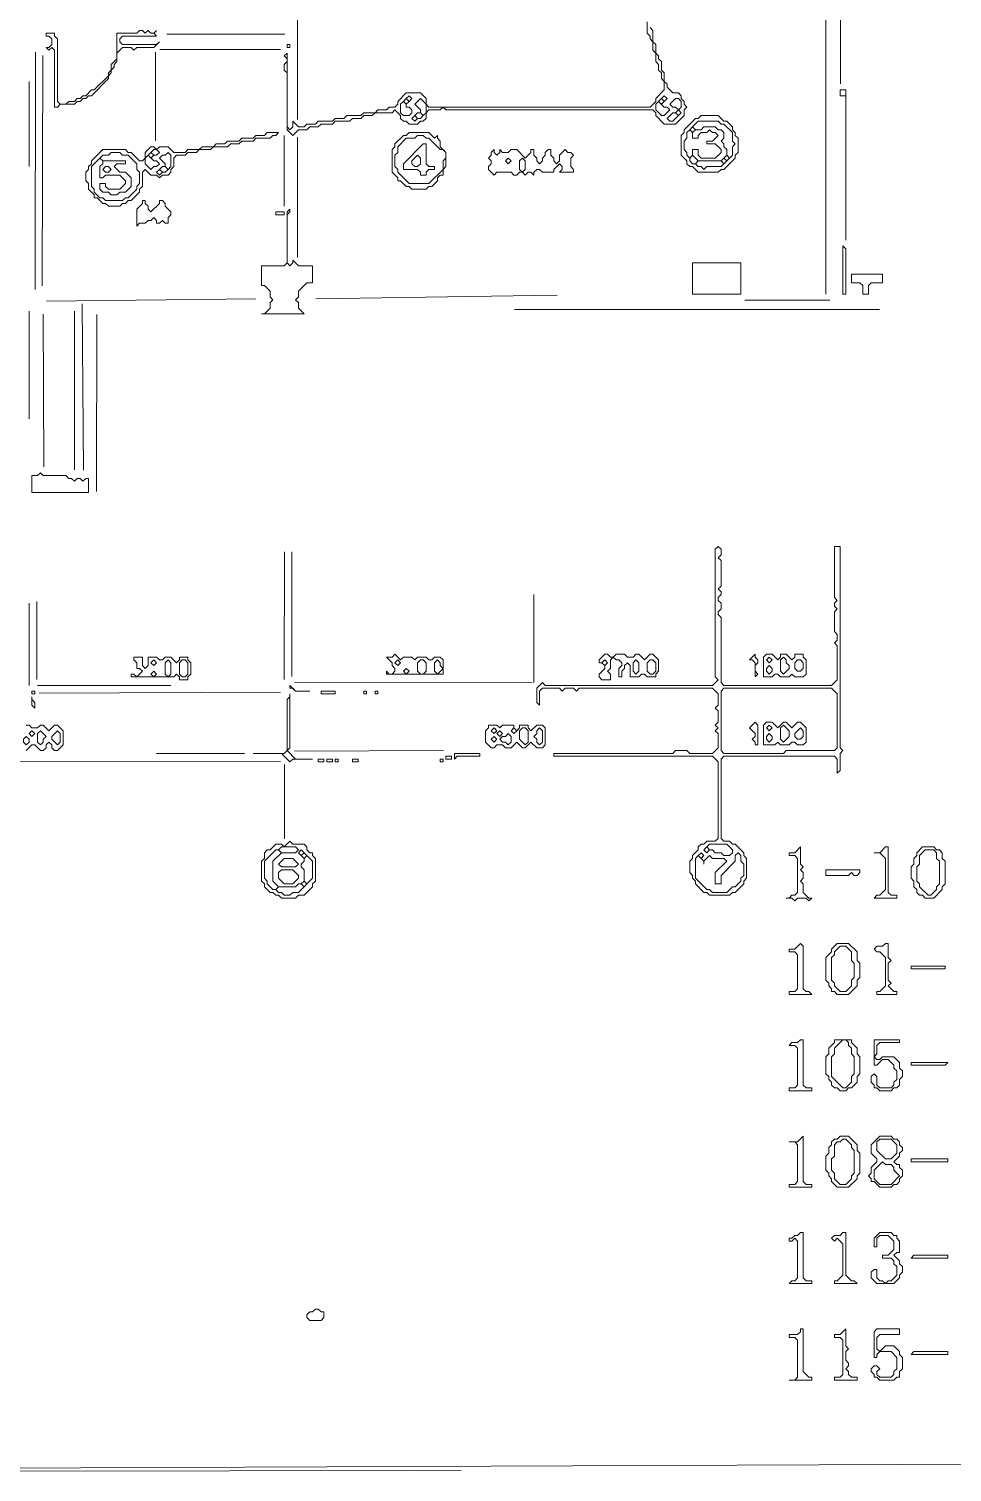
# Model space of a CAD drawing. Extents: x 10 to 1971, y 11 to 1392.
# Drawn here: x 1307 to 1632, y 26 to 535 of the extents above; entities that cross this region are included whole.
import ezdxf

# ---------------------------------------------------------------- set-up
doc = ezdxf.new("R2010")
doc.units = 0
for name, color, linetype, lineweight in [('TEXT_FALLBACK_OUTLINE', 2, 'Continuous', 0), ('TRACE_CURVE', 6, 'Continuous', 0), ('TRACE_STRAIGHT', 5, 'Continuous', 0), ('TRACE_TEXT_SYMBOL', 6, 'Continuous', 0)]:
    doc.layers.add(name, color=color, linetype=linetype, lineweight=lineweight)

msp = doc.modelspace()

# ---------------------------------------------------------------- linework, layer by layer
at = {"layer": 'TEXT_FALLBACK_OUTLINE', "color": 2}
for points in [[(1471, 492), (1470, 491), (1470, 490), (1469, 489), (1470, 488), (1470, 487), (1469, 486), (1469, 485), (1471, 483), (1472, 484), (1477, 484), (1478, 483), (1479, 483), (1480, 484), (1481, 484), (1482, 483), (1483, 484), (1484, 484), (1485, 483), (1485, 484), (1486, 485), (1487, 485), (1488, 484), (1492, 484), (1492, 485), (1494, 487), (1495, 486), (1495, 485), (1494, 484), (1499, 484), (1499, 485), (1498, 486), (1498, 489), (1499, 490), (1498, 491), (1497, 491), (1496, 492), (1494, 490), (1494, 488), (1493, 487), (1492, 488), (1492, 489), (1491, 490), (1491, 492), (1490, 492), (1489, 491), (1489, 490), (1488, 489), (1488, 488), (1487, 487), (1486, 488), (1486, 489), (1485, 490), (1485, 492), (1484, 492), (1484, 491), (1482, 489), (1479, 492), (1477, 492), (1476, 491), (1474, 491), (1473, 492), (1473, 491), (1472, 490)], [(1472, 490), (1471, 491), (1471, 492)], [(1306, 280), (1308, 282), (1309, 282), (1311, 280), (1312, 280), (1313, 281), (1313, 282), (1314, 283), (1315, 282), (1315, 281), (1316, 280), (1317, 280), (1319, 282), (1319, 287), (1317, 289), (1316, 289), (1314, 287), (1312, 289), (1311, 289), (1310, 288), (1308, 288), (1307, 289), (1306, 289)]]:
    msp.add_lwpolyline(points, dxfattribs=at)
for points in [[(1475, 488), (1476, 489), (1477, 488), (1476, 487)], [(1480, 488), (1481, 489), (1482, 488), (1482, 485), (1481, 484), (1480, 485)], [(1347, 474), (1347, 473), (1345, 471), (1345, 465), (1346, 466), (1348, 466), (1349, 467), (1350, 467), (1351, 468), (1352, 467), (1352, 466), (1353, 466), (1354, 467), (1355, 466), (1356, 466), (1356, 468), (1357, 469), (1357, 470), (1355, 472), (1355, 473), (1354, 474), (1353, 474), (1353, 473), (1350, 470), (1349, 471), (1349, 472), (1348, 473), (1348, 474)], [(1344, 313), (1344, 312), (1345, 311), (1345, 309), (1346, 309), (1347, 308), (1345, 306), (1344, 307), (1343, 307), (1343, 306), (1358, 306), (1359, 307), (1360, 306), (1360, 305), (1363, 305), (1363, 306), (1364, 307), (1364, 311), (1363, 312), (1363, 313), (1360, 313), (1360, 312), (1359, 311), (1357, 313), (1355, 313), (1354, 312), (1353, 312), (1352, 313), (1349, 313), (1349, 310), (1348, 309), (1347, 310), (1347, 313)], [(1350, 311), (1351, 312), (1352, 311), (1351, 310)], [(1355, 311), (1356, 312), (1357, 311), (1357, 307), (1356, 306), (1355, 307)], [(1360, 311), (1361, 312), (1362, 312), (1363, 311), (1363, 307), (1362, 306), (1361, 306), (1360, 307)], [(1436, 314), (1435, 313), (1433, 313), (1435, 311), (1435, 310), (1436, 309), (1436, 308), (1435, 307), (1434, 307), (1433, 308), (1433, 307), (1453, 307), (1453, 312), (1452, 313), (1450, 313), (1449, 312), (1448, 312), (1447, 313), (1444, 313), (1443, 312), (1442, 313), (1439, 313), (1438, 312)], [(1436, 311), (1437, 312), (1438, 311), (1437, 310)], [(1444, 311), (1445, 312), (1446, 312), (1447, 311), (1447, 308), (1446, 307), (1445, 307), (1444, 308)], [(1450, 311), (1451, 312), (1452, 311), (1452, 310), (1453, 309), (1451, 307), (1450, 308)], [(1510, 314), (1508, 312), (1508, 311), (1509, 311), (1510, 310), (1510, 309), (1508, 307), (1508, 306), (1509, 305), (1512, 305), (1512, 307), (1511, 308), (1512, 309), (1512, 312), (1513, 313), (1514, 312), (1515, 312), (1516, 311), (1516, 310), (1515, 309), (1515, 306), (1516, 306), (1516, 308), (1517, 309), (1517, 310), (1518, 311), (1519, 310), (1519, 306), (1522, 306), (1523, 307), (1524, 307), (1525, 306), (1528, 306), (1528, 307), (1529, 308), (1529, 312), (1527, 314), (1526, 314), (1524, 312), (1522, 314), (1521, 314), (1520, 313), (1518, 313), (1517, 314), (1514, 314), (1513, 313), (1512, 313), (1511, 314)], [(1509, 311), (1510, 312), (1511, 311), (1510, 310)], [(1520, 311), (1521, 312), (1522, 311), (1522, 308), (1521, 307), (1520, 308)], [(1525, 311), (1526, 312), (1527, 312), (1528, 311), (1528, 308), (1527, 307), (1526, 307), (1525, 308)], [(1563, 314), (1561, 312), (1562, 312), (1563, 311), (1563, 306), (1564, 307), (1563, 308), (1563, 310), (1564, 311), (1564, 312), (1563, 313)], [(1567, 314), (1566, 313), (1566, 306), (1569, 306), (1570, 307), (1571, 307), (1572, 306), (1575, 306), (1576, 307), (1577, 306), (1580, 306), (1581, 307), (1581, 312), (1580, 313), (1580, 314), (1577, 314), (1577, 313), (1576, 312), (1574, 314), (1572, 314), (1572, 313), (1571, 312), (1569, 314)], [(1567, 312), (1568, 313), (1569, 312), (1568, 311)], [(1572, 312), (1573, 313), (1574, 312), (1574, 311), (1575, 310), (1575, 309), (1573, 307), (1572, 308)], [(1577, 311), (1578, 312), (1579, 312), (1580, 311), (1580, 309), (1579, 308), (1578, 308), (1577, 309)], [(1350, 307), (1351, 308), (1352, 307), (1351, 306)], [(1439, 308), (1440, 309), (1441, 308), (1440, 307)], [(1567, 309), (1568, 310), (1569, 309), (1569, 308), (1568, 307), (1567, 308)], [(1429, 301), (1430, 301), (1430, 300), (1429, 300)], [(1308, 299), (1308, 296), (1309, 295), (1309, 297), (1308, 298)], [(1307, 286), (1308, 287), (1309, 286), (1308, 285)], [(1310, 286), (1311, 287), (1313, 285), (1312, 284), (1312, 283), (1311, 282), (1310, 283)], [(1317, 287), (1318, 286), (1318, 283), (1317, 282), (1315, 284), (1315, 285)], [(1469, 289), (1469, 288), (1468, 287), (1468, 283), (1470, 281), (1471, 281), (1472, 282), (1474, 282), (1475, 281), (1477, 281), (1479, 283), (1481, 281), (1482, 281), (1484, 283), (1486, 281), (1488, 281), (1489, 282), (1489, 288), (1488, 289), (1486, 289), (1484, 287), (1483, 288), (1483, 289), (1480, 289), (1480, 288), (1479, 287), (1478, 288), (1478, 289), (1474, 289), (1473, 288), (1472, 289)], [(1470, 287), (1471, 288), (1472, 287), (1471, 286)], [(1472, 286), (1473, 287), (1474, 286), (1473, 285)], [(1475, 285), (1476, 286), (1477, 285), (1477, 283), (1476, 282), (1475, 283), (1474, 283), (1473, 284), (1474, 285)], [(1477, 287), (1478, 288), (1479, 287), (1478, 286)], [(1480, 287), (1481, 288), (1482, 288), (1483, 287), (1483, 283), (1482, 282), (1480, 284)], [(1486, 287), (1487, 288), (1488, 287), (1488, 283), (1487, 282), (1486, 283), (1486, 284), (1485, 285), (1486, 286)], [(1563, 290), (1561, 288), (1563, 286), (1563, 285), (1562, 284), (1563, 283), (1563, 282), (1564, 282), (1564, 289)], [(1567, 290), (1566, 289), (1566, 282), (1570, 282), (1571, 283), (1572, 282), (1575, 282), (1576, 283), (1577, 283), (1578, 282), (1580, 282), (1581, 283), (1581, 288), (1579, 290), (1578, 290), (1576, 288), (1574, 290), (1573, 290), (1571, 288), (1569, 290)], [(1567, 288), (1568, 289), (1569, 288), (1568, 287)], [(1567, 285), (1568, 286), (1569, 285), (1569, 284), (1568, 283), (1567, 284)], [(1572, 288), (1573, 289), (1575, 287), (1575, 285), (1573, 283), (1572, 284)], [(1579, 288), (1580, 287), (1580, 285), (1579, 284), (1578, 284), (1577, 285), (1577, 286)], [(1305, 284), (1306, 285), (1307, 284), (1307, 283), (1306, 282), (1305, 283)], [(1470, 284), (1471, 285), (1472, 284), (1471, 283)], [(1457, 279), (1457, 277), (1458, 278), (1466, 278), (1466, 279)], [(1579, 246), (1577, 244), (1575, 244), (1575, 243), (1577, 243), (1578, 242), (1578, 230), (1577, 229), (1576, 229), (1575, 228), (1574, 228), (1576, 228), (1577, 227), (1578, 228), (1581, 228), (1582, 227), (1583, 228), (1582, 228), (1580, 230), (1580, 233), (1579, 234), (1580, 235), (1580, 237), (1579, 238), (1580, 239), (1579, 240)], [(1609, 246), (1607, 244), (1605, 244), (1607, 244), (1609, 242), (1609, 231), (1607, 229), (1606, 229), (1605, 228), (1613, 228), (1613, 229), (1611, 229), (1610, 230), (1610, 246)], [(1622, 246), (1620, 244), (1620, 243), (1619, 242), (1619, 240), (1618, 239), (1618, 235), (1619, 234), (1619, 232), (1620, 231), (1620, 230), (1621, 229), (1622, 229), (1623, 228), (1626, 228), (1629, 231), (1629, 232), (1630, 233), (1630, 241), (1629, 242), (1629, 244), (1628, 245), (1627, 245), (1626, 246)], [(1623, 245), (1626, 245), (1627, 244), (1627, 242), (1628, 241), (1628, 233), (1627, 232), (1627, 231), (1625, 229), (1624, 229), (1621, 232), (1621, 233), (1620, 234), (1620, 239), (1621, 240), (1621, 243)], [(1588, 238), (1588, 236), (1596, 236), (1597, 237), (1598, 236), (1599, 236), (1600, 237), (1600, 238)], [(1579, 212), (1577, 210), (1575, 210), (1575, 209), (1577, 209), (1578, 208), (1578, 196), (1577, 195), (1575, 195), (1575, 194), (1583, 194), (1582, 195), (1581, 195), (1580, 196), (1580, 211)], [(1592, 212), (1590, 210), (1590, 209), (1588, 207), (1588, 199), (1589, 198), (1589, 197), (1590, 196), (1590, 195), (1591, 195), (1592, 194), (1596, 194), (1599, 197), (1599, 199), (1600, 200), (1600, 205), (1599, 206), (1599, 209), (1596, 212)], [(1593, 211), (1595, 211), (1597, 209), (1597, 206), (1598, 205), (1598, 200), (1597, 199), (1597, 197), (1595, 195), (1593, 195), (1591, 197), (1591, 198), (1590, 199), (1590, 207), (1591, 208), (1591, 209)], [(1609, 212), (1608, 211), (1606, 211), (1605, 210), (1606, 209), (1607, 209), (1609, 207), (1609, 197), (1607, 195), (1606, 195), (1606, 194), (1613, 194), (1613, 195), (1612, 195), (1610, 197), (1611, 198), (1610, 199), (1610, 205), (1611, 206), (1610, 207), (1610, 212)], [(1618, 204), (1618, 203), (1630, 203), (1630, 204)], [(1579, 178), (1578, 177), (1576, 177), (1575, 176), (1577, 176), (1578, 175), (1578, 162), (1577, 161), (1575, 161), (1575, 160), (1583, 160), (1583, 161), (1581, 161), (1580, 162), (1580, 178)], [(1591, 178), (1591, 177), (1589, 175), (1589, 173), (1588, 172), (1588, 166), (1589, 165), (1589, 164), (1590, 163), (1590, 162), (1591, 161), (1592, 161), (1593, 160), (1595, 160), (1596, 161), (1597, 161), (1599, 163), (1599, 165), (1600, 166), (1600, 172), (1599, 173), (1599, 175), (1597, 177), (1597, 178)], [(1594, 178), (1595, 178), (1596, 177), (1596, 176), (1597, 175), (1597, 173), (1598, 172), (1598, 166), (1597, 165), (1597, 163), (1595, 161), (1594, 161), (1590, 165), (1590, 172), (1591, 173), (1591, 175)], [(1605, 178), (1605, 169), (1606, 169), (1608, 171), (1610, 171), (1612, 169), (1612, 168), (1613, 167), (1613, 164), (1612, 163), (1612, 162), (1611, 161), (1607, 161), (1606, 162), (1606, 165), (1605, 166), (1604, 165), (1604, 163), (1605, 162), (1605, 161), (1606, 161), (1607, 160), (1611, 160), (1612, 161), (1613, 161), (1614, 162), (1614, 164), (1615, 165), (1615, 167), (1614, 168), (1614, 170), (1612, 172), (1608, 172), (1607, 171), (1606, 171), (1605, 172), (1606, 173), (1606, 176), (1607, 177), (1614, 177), (1614, 178)], [(1618, 170), (1618, 169), (1630, 169), (1631, 170)], [(1580, 144), (1578, 142), (1575, 142), (1577, 142), (1578, 141), (1578, 128), (1577, 127), (1575, 127), (1575, 126), (1583, 126), (1583, 127), (1581, 127), (1580, 128)], [(1593, 144), (1592, 143), (1591, 143), (1590, 142), (1590, 141), (1589, 140), (1589, 138), (1588, 137), (1588, 132), (1589, 131), (1589, 130), (1590, 129), (1590, 128), (1592, 126), (1596, 126), (1599, 129), (1599, 130), (1600, 131), (1600, 138), (1599, 139), (1599, 141), (1596, 144)], [(1593, 142), (1594, 143), (1595, 143), (1597, 141), (1597, 140), (1598, 139), (1598, 131), (1597, 130), (1597, 129), (1595, 127), (1593, 127), (1591, 129), (1591, 131), (1590, 132), (1590, 136), (1591, 137), (1591, 141), (1592, 142)], [(1607, 144), (1604, 141), (1604, 138), (1606, 136), (1606, 135), (1604, 133), (1604, 131), (1603, 130), (1604, 129), (1604, 128), (1605, 128), (1607, 126), (1611, 126), (1612, 127), (1613, 127), (1614, 128), (1614, 129), (1615, 130), (1615, 132), (1614, 133), (1614, 134), (1613, 134), (1612, 135), (1614, 137), (1614, 138), (1615, 139), (1615, 140), (1614, 141), (1614, 142), (1613, 143), (1612, 143), (1611, 144)], [(1606, 142), (1607, 143), (1611, 143), (1613, 141), (1613, 138), (1611, 136), (1609, 136), (1606, 139)], [(1608, 135), (1609, 134), (1611, 134), (1612, 133), (1612, 132), (1614, 130), (1611, 127), (1607, 127), (1605, 129), (1605, 132)], [(1618, 136), (1618, 135), (1631, 135), (1631, 136)], [(1579, 110), (1578, 109), (1577, 109), (1576, 108), (1575, 108), (1575, 107), (1576, 107), (1577, 108), (1578, 107), (1578, 94), (1577, 93), (1576, 93), (1575, 92), (1583, 92), (1583, 93), (1581, 93), (1580, 94), (1580, 110)], [(1594, 110), (1593, 109), (1591, 109), (1590, 108), (1591, 107), (1592, 108), (1594, 106), (1594, 95), (1592, 93), (1591, 93), (1591, 92), (1599, 92), (1598, 93), (1597, 93), (1595, 95), (1595, 110)], [(1607, 110), (1605, 108), (1605, 105), (1606, 105), (1606, 108), (1607, 109), (1610, 109), (1612, 107), (1612, 104), (1610, 102), (1608, 102), (1608, 101), (1611, 101), (1612, 100), (1612, 99), (1613, 98), (1613, 95), (1611, 93), (1610, 93), (1609, 92), (1608, 93), (1607, 93), (1606, 94), (1606, 97), (1605, 97), (1604, 96), (1604, 94), (1606, 92), (1612, 92), (1614, 94), (1614, 95), (1615, 96), (1615, 98), (1614, 99), (1614, 100), (1612, 102), (1613, 103), (1614, 103), (1614, 107), (1613, 108), (1613, 109), (1612, 109), (1611, 110)], [(1619, 102), (1618, 101), (1631, 101), (1631, 102)], [(1579, 76), (1579, 75), (1578, 74), (1575, 74), (1575, 73), (1577, 73), (1578, 72), (1578, 59), (1577, 58), (1575, 58), (1583, 58), (1583, 59), (1582, 59), (1580, 61), (1580, 76)], [(1595, 76), (1593, 74), (1591, 74), (1591, 73), (1593, 73), (1594, 72), (1594, 60), (1593, 59), (1591, 59), (1591, 58), (1599, 58), (1599, 59), (1597, 59), (1596, 60), (1596, 61), (1595, 62), (1596, 63), (1596, 64), (1595, 65), (1595, 68), (1596, 69), (1595, 70)], [(1606, 76), (1605, 75), (1605, 66), (1606, 66), (1606, 67), (1607, 68), (1611, 68), (1613, 66), (1613, 62), (1612, 61), (1612, 60), (1611, 59), (1607, 59), (1606, 60), (1606, 61), (1607, 62), (1606, 63), (1605, 63), (1604, 62), (1604, 61), (1605, 60), (1605, 59), (1606, 59), (1607, 58), (1612, 58), (1613, 59), (1614, 59), (1614, 61), (1615, 62), (1615, 66), (1614, 67), (1614, 68), (1612, 70), (1609, 70), (1607, 68), (1606, 69), (1606, 73), (1607, 74), (1614, 74), (1614, 76)], [(1619, 68), (1618, 67), (1631, 67), (1631, 68)]]:
    msp.add_lwpolyline(points, close=True, dxfattribs=at)
at = {"layer": 'TRACE_CURVE', "color": 6}
for points in [[(1428, 504), (1429, 505), (1435, 505), (1436, 506), (1438, 504), (1438, 503), (1439, 502), (1440, 502), (1441, 501), (1444, 501), (1445, 502), (1446, 502), (1447, 503), (1447, 505), (1448, 506), (1452, 506), (1453, 507), (1454, 506), (1527, 506), (1528, 505), (1528, 504), (1531, 501), (1535, 501), (1538, 504), (1538, 506), (1539, 507), (1538, 508), (1538, 509), (1537, 510), (1537, 511), (1536, 512), (1534, 512), (1532, 514), (1532, 515), (1531, 516), (1531, 519), (1530, 520), (1530, 523), (1529, 524), (1529, 525), (1528, 526), (1528, 529), (1527, 530), (1527, 534), (1526, 535)], [(1525, 537), (1525, 533)], [(1525, 533), (1526, 532), (1526, 531), (1527, 530), (1527, 527), (1528, 526), (1528, 523), (1529, 522), (1529, 520), (1530, 519), (1530, 517), (1531, 516), (1531, 513), (1528, 510), (1528, 509), (1526, 507), (1448, 507), (1447, 508), (1447, 510), (1445, 512), (1440, 512), (1437, 509), (1437, 508), (1436, 507), (1434, 507), (1433, 506), (1430, 506), (1429, 505), (1425, 505), (1424, 504), (1419, 504), (1418, 503), (1415, 503), (1414, 502), (1409, 502), (1408, 501), (1405, 501), (1404, 500), (1402, 500), (1400, 502), (1400, 500), (1399, 499), (1398, 500), (1398, 526), (1397, 525), (1398, 524), (1398, 523), (1397, 522), (1397, 520), (1398, 519), (1398, 499), (1400, 497), (1402, 499), (1405, 499), (1406, 500), (1409, 500), (1410, 501), (1414, 501), (1415, 502), (1420, 502), (1421, 503), (1424, 503), (1425, 504), (1428, 504)], [(1550, 352), (1549, 351), (1549, 306), (1550, 305), (1548, 303), (1489, 303), (1488, 304), (1486, 302), (1486, 297), (1487, 296), (1487, 301), (1488, 302), (1494, 302), (1495, 301), (1496, 302), (1499, 302), (1500, 301), (1501, 302), (1548, 302), (1550, 300), (1550, 296), (1549, 295), (1550, 294), (1550, 290), (1549, 289), (1550, 288), (1549, 287), (1550, 286), (1550, 281), (1548, 279), (1540, 279), (1539, 280), (1535, 280), (1534, 279), (1492, 279), (1492, 278), (1548, 278), (1550, 276), (1550, 249), (1549, 248), (1546, 248), (1545, 247), (1544, 247), (1543, 246), (1543, 245), (1541, 243), (1541, 242), (1540, 241), (1540, 237), (1541, 236), (1541, 235), (1542, 234), (1542, 233), (1545, 230), (1546, 230), (1547, 229), (1554, 229), (1555, 230), (1556, 230), (1559, 233), (1559, 234), (1560, 235), (1560, 242), (1559, 243)], [(1559, 243), (1559, 244), (1556, 247), (1555, 247), (1554, 248), (1552, 248), (1551, 249), (1551, 277), (1552, 278), (1591, 278), (1592, 277), (1592, 272), (1593, 273), (1593, 279), (1594, 280), (1593, 281), (1593, 352), (1591, 352), (1591, 334), (1592, 333), (1591, 332), (1591, 331), (1592, 330), (1591, 329), (1591, 322), (1592, 321), (1592, 319), (1591, 318), (1592, 317), (1592, 305), (1590, 303), (1552, 303), (1551, 304), (1551, 327), (1550, 328), (1550, 329), (1551, 330), (1551, 332), (1550, 333), (1550, 334), (1551, 335), (1551, 336), (1550, 337), (1551, 338), (1551, 347), (1550, 348), (1551, 349), (1551, 351), (1550, 352)]]:
    msp.add_lwpolyline(points, dxfattribs=at)
for points in [[(1439, 509), (1440, 510), (1441, 509), (1440, 508)], [(1440, 510), (1441, 511), (1442, 510), (1441, 509)], [(1445, 510), (1447, 508), (1447, 505), (1446, 504), (1445, 505), (1445, 506), (1443, 508)], [(1529, 509), (1530, 510), (1531, 509), (1530, 508)], [(1530, 510), (1531, 511), (1532, 510), (1531, 509)], [(1535, 510), (1536, 510), (1537, 509), (1537, 507), (1536, 506), (1535, 507), (1534, 507), (1533, 508)], [(1438, 508), (1439, 509), (1440, 508), (1440, 507), (1441, 507), (1442, 506), (1442, 505), (1441, 504), (1439, 504), (1438, 505)], [(1442, 503), (1443, 504), (1444, 503), (1443, 502)], [(1443, 504), (1444, 505), (1445, 505), (1446, 504), (1445, 503), (1444, 503)], [(1528, 508), (1529, 509), (1531, 507), (1532, 507), (1533, 506), (1531, 504), (1530, 504), (1528, 506)], [(1534, 505), (1535, 505), (1536, 504), (1534, 502), (1533, 502), (1532, 503)], [(1535, 505), (1536, 506), (1537, 505), (1536, 504)], [(1551, 301), (1552, 302), (1590, 302), (1592, 300), (1592, 281), (1591, 280), (1574, 280), (1573, 279), (1552, 279), (1551, 280)], [(1545, 245), (1546, 246), (1547, 245), (1546, 244)], [(1546, 246), (1547, 247), (1553, 247), (1555, 245), (1555, 244), (1554, 243), (1552, 243), (1551, 244), (1549, 244), (1548, 245), (1547, 245)], [(1556, 243), (1557, 244), (1558, 243), (1558, 241), (1559, 240), (1559, 236), (1558, 235), (1558, 234), (1556, 232), (1555, 232), (1553, 230), (1548, 230), (1547, 231), (1546, 231), (1542, 235), (1542, 242), (1543, 243), (1545, 241), (1545, 240), (1545, 241), (1547, 243), (1548, 242), (1552, 242), (1553, 241), (1549, 237), (1549, 233), (1551, 233), (1551, 236), (1556, 241)], [(1543, 243), (1544, 244), (1545, 243), (1544, 242)]]:
    msp.add_lwpolyline(points, close=True, dxfattribs=at)
at = {"layer": 'TRACE_STRAIGHT', "color": 5}
for p, q in [((1401.67, 502.62), (1401.7, 565.13)), ((1588, 567), (1588, 441)), ((1593.12, 547.62), (1593.12, 515.12)), ((1355.63, 532.65), (1397.14, 532.65)), ((1309.13, 442.62), (1309.26, 526.38)), ((1311.63, 443.87), (1311.91, 525.12)), ((1351.61, 495.12), (1351.62, 526.38)), ((1353.12, 527.33), (1395.62, 527.29)), ((1307, 516), (1307, 486)), ((1595, 511), (1595, 460)), ((1397, 497), (1397, 472)), ((1401.69, 496.38), (1401.72, 453.87)), ((1313.17, 438.48), (1386.93, 439.34)), ((1408.18, 439.35), (1493.21, 440.69)), ((1559.38, 438.88), (1589.38, 438.88)), ((1307, 435), (1307, 397)), ((1311.98, 433.88), (1312.17, 380.12)), ((1323, 435), (1323, 379)), ((1325.68, 437.63), (1326.19, 378.87)), ((1330.74, 371.37), (1330.95, 433.87)), ((1478.13, 435.59), (1606.88, 435.54)), ((1397.01, 305.12), (1397.03, 350.12)), ((1399.69, 306.1), (1399.72, 350.13)), ((1307, 332), (1307, 303)), ((1309.7, 332.63), (1309.72, 305.12)), ((1485, 335), (1485, 304)), ((1310, 303), (1357, 303)), ((1310.62, 300.27), (1395.63, 300.58)), ((1400.62, 303.9), (1484.37, 304.16)), ((1400.62, 279.77), (1453.13, 280)), ((1223.13, 276.04), (1395.63, 276.26)), ((1352, 279), (1383, 279)), ((1397.05, 275.12), (1397.06, 248.87)), ((1074.37, 26.06), (1873.12, 29.17)), ((1109.38, 25.51), (1459.38, 26.12))]:
    msp.add_line(p, q, dxfattribs=at)
at = {"layer": 'TRACE_TEXT_SYMBOL', "color": 6}
for points in [[(1346, 534), (1345, 533), (1338, 533), (1338, 524), (1336, 522), (1336, 520), (1335, 519), (1335, 518), (1330, 513), (1329, 513), (1327, 511), (1326, 511), (1325, 510), (1324, 510), (1323, 509), (1321, 509), (1320, 508), (1318, 508), (1317, 509), (1317, 531), (1316, 532), (1316, 533), (1313, 533), (1313, 532), (1314, 532), (1315, 531), (1315, 529), (1314, 528), (1313, 528), (1314, 527), (1315, 528), (1316, 527), (1316, 507), (1317, 507), (1318, 508), (1323, 508), (1324, 509), (1325, 509), (1326, 510), (1327, 510), (1328, 511), (1329, 511), (1335, 517), (1335, 518), (1336, 519), (1336, 520), (1337, 521), (1337, 522), (1338, 523), (1338, 526), (1340, 528), (1343, 528), (1344, 527), (1345, 528), (1351, 528), (1353, 530), (1352, 529), (1340, 529), (1339, 530), (1339, 531), (1340, 532), (1352, 532), (1351, 533), (1352, 534)], [(1352, 534), (1351, 533), (1350, 533), (1349, 534), (1348, 533), (1347, 534), (1346, 534)], [(1391, 498), (1390, 497), (1387, 497), (1386, 496), (1382, 496), (1381, 495), (1377, 495), (1376, 494), (1373, 494), (1372, 493), (1368, 493), (1367, 492), (1363, 492), (1362, 491), (1358, 491), (1356, 493), (1353, 493), (1352, 492), (1351, 493), (1350, 493), (1348, 491), (1348, 489), (1347, 488), (1346, 488), (1343, 491), (1342, 491), (1341, 492), (1333, 492), (1329, 488), (1329, 487), (1328, 486), (1328, 485), (1327, 484), (1327, 481), (1328, 480), (1328, 478), (1330, 476), (1330, 475), (1331, 475), (1333, 473), (1334, 473), (1335, 472), (1339, 472), (1340, 473), (1341, 473), (1342, 474), (1343, 474), (1346, 477), (1346, 478), (1347, 479), (1347, 484), (1348, 485), (1350, 483), (1352, 483), (1353, 482), (1354, 483), (1356, 483), (1357, 484), (1357, 485), (1358, 486), (1358, 489), (1359, 490), (1362, 490), (1363, 491)], [(1363, 491), (1366, 491), (1367, 492), (1371, 492), (1372, 493), (1377, 493), (1378, 494), (1381, 494), (1382, 495), (1386, 495), (1387, 496), (1392, 496), (1393, 497), (1394, 497), (1395, 498), (1391, 498)]]:
    msp.add_lwpolyline(points, dxfattribs=at)
for points in [[(1398, 529), (1398, 528), (1399, 528), (1399, 529)], [(1593, 513), (1595, 513), (1595, 511), (1593, 511)], [(1544, 504), (1543, 503), (1542, 503), (1538, 499), (1538, 498), (1537, 497), (1537, 490), (1539, 488), (1539, 487), (1540, 486), (1541, 486), (1543, 484), (1550, 484), (1551, 485), (1552, 485), (1556, 489), (1556, 490), (1557, 491), (1557, 496), (1556, 497), (1556, 498), (1555, 499), (1555, 500), (1553, 502), (1552, 502), (1550, 504)], [(1539, 498), (1540, 499), (1541, 498), (1541, 496), (1543, 496), (1543, 497), (1544, 498), (1546, 498), (1547, 499), (1548, 498), (1549, 498), (1550, 497), (1548, 495), (1546, 495), (1546, 494), (1549, 494), (1551, 492), (1551, 491), (1549, 489), (1544, 489), (1543, 490), (1543, 492), (1541, 492), (1541, 490), (1540, 489), (1539, 490), (1539, 491), (1538, 492), (1538, 495), (1539, 496)], [(1540, 499), (1541, 500), (1542, 499), (1541, 498)], [(1543, 502), (1550, 502), (1551, 501), (1552, 501), (1555, 498), (1555, 495), (1556, 494), (1555, 493), (1555, 490), (1554, 489), (1553, 490), (1553, 492), (1552, 493), (1552, 494), (1551, 495), (1552, 496), (1552, 498), (1551, 499), (1550, 499), (1549, 500), (1545, 500), (1544, 499), (1542, 499), (1541, 500)], [(1441, 498), (1440, 497), (1439, 497), (1436, 494), (1436, 493), (1435, 492), (1435, 484), (1437, 482), (1437, 481), (1438, 481), (1440, 479), (1441, 479), (1442, 478), (1447, 478), (1448, 479), (1449, 479), (1451, 481), (1451, 482), (1452, 483), (1453, 483), (1453, 485), (1454, 486), (1454, 491), (1452, 493), (1452, 495), (1451, 496), (1451, 497), (1450, 496), (1448, 498)], [(1443, 496), (1444, 497), (1446, 497), (1447, 496), (1448, 496), (1452, 492), (1453, 492), (1454, 491), (1454, 489), (1453, 488), (1453, 485), (1448, 480), (1441, 480), (1437, 484), (1437, 485), (1436, 486), (1436, 490), (1437, 491), (1437, 493), (1440, 496)], [(1446, 494), (1439, 487), (1439, 485), (1444, 485), (1445, 484), (1445, 483), (1447, 483), (1447, 484), (1448, 485), (1450, 485), (1450, 486), (1448, 486), (1447, 487), (1447, 494)], [(1335, 490), (1336, 491), (1339, 491), (1340, 490), (1342, 490), (1345, 487), (1345, 485), (1346, 484), (1346, 480), (1345, 479), (1345, 478), (1342, 475), (1341, 475), (1340, 474), (1334, 474), (1333, 475), (1332, 475), (1330, 477), (1330, 478), (1329, 479), (1329, 486), (1332, 489), (1333, 488), (1333, 487), (1332, 486), (1332, 482), (1333, 482), (1334, 483), (1339, 483), (1341, 481), (1341, 480), (1339, 478), (1335, 478), (1334, 479), (1334, 480), (1332, 480), (1332, 478), (1333, 477), (1335, 477), (1336, 476), (1338, 476), (1339, 477), (1341, 477), (1343, 479), (1343, 482), (1341, 484), (1339, 484), (1337, 486), (1338, 487), (1341, 487), (1341, 488), (1333, 488), (1332, 489), (1333, 490)], [(1348, 489), (1349, 490), (1351, 488), (1352, 488), (1353, 487), (1352, 486), (1351, 486), (1350, 485), (1348, 487)], [(1349, 490), (1350, 491), (1351, 490), (1350, 489)], [(1350, 491), (1351, 492), (1352, 492), (1353, 491), (1352, 490), (1351, 490)], [(1355, 490), (1356, 491), (1357, 490), (1357, 486), (1356, 485), (1355, 486), (1355, 487), (1353, 489), (1354, 490)], [(1444, 490), (1445, 489), (1445, 487), (1444, 486), (1443, 486), (1442, 487), (1442, 488)], [(1540, 489), (1541, 490), (1543, 488), (1542, 487), (1541, 487), (1540, 488)], [(1551, 488), (1552, 489), (1553, 488), (1552, 487)], [(1552, 489), (1553, 490), (1554, 489), (1553, 488)], [(1333, 485), (1334, 486), (1335, 486), (1336, 485), (1335, 484), (1334, 484)], [(1352, 484), (1353, 485), (1354, 484), (1353, 483)], [(1353, 485), (1354, 486), (1355, 486), (1356, 485), (1355, 484), (1354, 484)], [(1542, 487), (1543, 488), (1551, 488), (1552, 487), (1551, 486), (1546, 486), (1545, 485), (1544, 486), (1543, 486)], [(1399, 471), (1398, 470), (1398, 452), (1397, 451), (1389, 451), (1389, 444), (1390, 444), (1392, 442), (1392, 440), (1393, 439), (1392, 438), (1392, 436), (1390, 434), (1389, 434), (1404, 434), (1402, 436), (1402, 438), (1401, 439), (1402, 440), (1402, 442), (1405, 445), (1407, 445), (1407, 451), (1402, 451), (1400, 453), (1400, 452), (1399, 451), (1398, 452), (1398, 469), (1399, 470)], [(1394, 470), (1397, 470), (1397, 469), (1394, 469)], [(1594, 458), (1594, 441), (1595, 441), (1595, 457)], [(1541, 452), (1541, 441), (1558, 441), (1558, 452)], [(1597, 448), (1597, 445), (1600, 445), (1601, 444), (1601, 441), (1603, 441), (1603, 444), (1604, 445), (1608, 445), (1608, 448)], [(1311, 378), (1310, 377), (1308, 377), (1308, 371), (1328, 371), (1328, 376), (1327, 376), (1326, 375), (1325, 376), (1324, 376), (1323, 375), (1322, 376), (1321, 376), (1320, 377), (1312, 377)], [(1308, 301), (1309, 301), (1309, 300), (1308, 300)], [(1399, 303), (1399, 302), (1400, 302), (1401, 301), (1406, 301), (1401, 301)], [(1410, 301), (1415, 301), (1415, 300), (1410, 300)], [(1425, 301), (1426, 301), (1426, 300), (1425, 300)], [(1399, 300), (1399, 299), (1398, 298), (1398, 280), (1397, 279), (1386, 279), (1396, 279), (1399, 276), (1400, 277), (1407, 277), (1401, 277), (1398, 280), (1399, 281)], [(1409, 277), (1411, 277), (1411, 276), (1409, 276)], [(1412, 277), (1414, 277), (1414, 276), (1412, 276)], [(1415, 277), (1416, 277), (1416, 276), (1415, 276)], [(1421, 277), (1423, 277), (1423, 276), (1421, 276)], [(1452, 277), (1453, 277), (1453, 276), (1452, 276)], [(1454, 278), (1456, 278), (1456, 277), (1454, 277)], [(1399, 248), (1397, 246), (1396, 247), (1394, 247), (1392, 245), (1391, 245), (1390, 244), (1390, 242), (1389, 241), (1389, 234), (1390, 233), (1390, 232), (1392, 230), (1393, 230), (1394, 229), (1395, 229), (1396, 228), (1401, 228), (1402, 229), (1404, 229), (1407, 232), (1407, 233), (1408, 234), (1408, 242), (1407, 243), (1407, 244), (1406, 244), (1405, 245), (1405, 246), (1404, 247), (1400, 247)], [(1394, 245), (1395, 245), (1396, 244), (1393, 241), (1393, 234), (1395, 232), (1394, 231), (1393, 231), (1391, 233), (1391, 234), (1390, 235), (1390, 241)], [(1395, 245), (1396, 246), (1401, 246), (1402, 245), (1401, 244), (1396, 244)], [(1402, 244), (1403, 245), (1404, 244), (1403, 243)], [(1397, 242), (1400, 242), (1402, 240), (1401, 239), (1396, 239), (1395, 240)], [(1403, 243), (1404, 244), (1405, 243), (1404, 242)], [(1404, 242), (1405, 243), (1407, 241), (1407, 235), (1405, 233), (1404, 234), (1404, 238), (1403, 239), (1403, 240), (1404, 241)], [(1395, 237), (1396, 238), (1400, 238), (1402, 236), (1402, 235), (1400, 233), (1397, 233), (1395, 235)], [(1401, 232), (1402, 233), (1403, 233), (1404, 232), (1402, 230), (1400, 230), (1399, 229), (1397, 229), (1396, 230), (1395, 230), (1394, 231), (1395, 232)], [(1403, 233), (1404, 234), (1405, 233), (1404, 232)], [(1408, 83), (1407, 82), (1406, 82), (1405, 81), (1405, 80), (1406, 79), (1410, 79), (1411, 80), (1411, 82), (1410, 82), (1409, 83)]]:
    msp.add_lwpolyline(points, close=True, dxfattribs=at)

doc.saveas('drawing.dxf')
